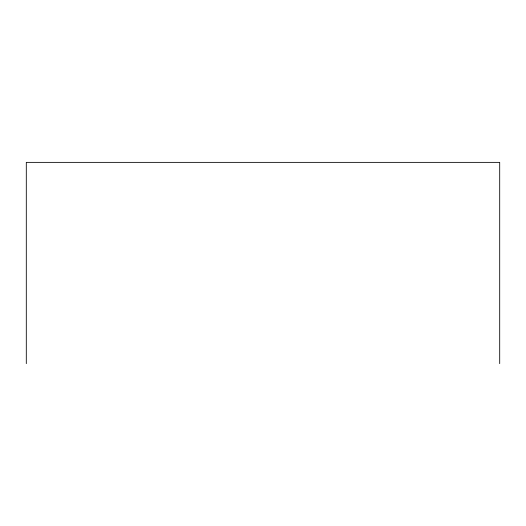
<?xml version="1.0" encoding="UTF-8"?>
<svg xmlns="http://www.w3.org/2000/svg" width="526" height="526" viewBox="0 0 526 526"><rect width="100%" height="100%" fill="white"/><g stroke="black" fill="none" stroke-linecap="round" stroke-linejoin="round"><path stroke-width="0.79" d="M499.7 363.63L499.7 162.37L26.3 162.37L26.3 363.63"/></g></svg>
